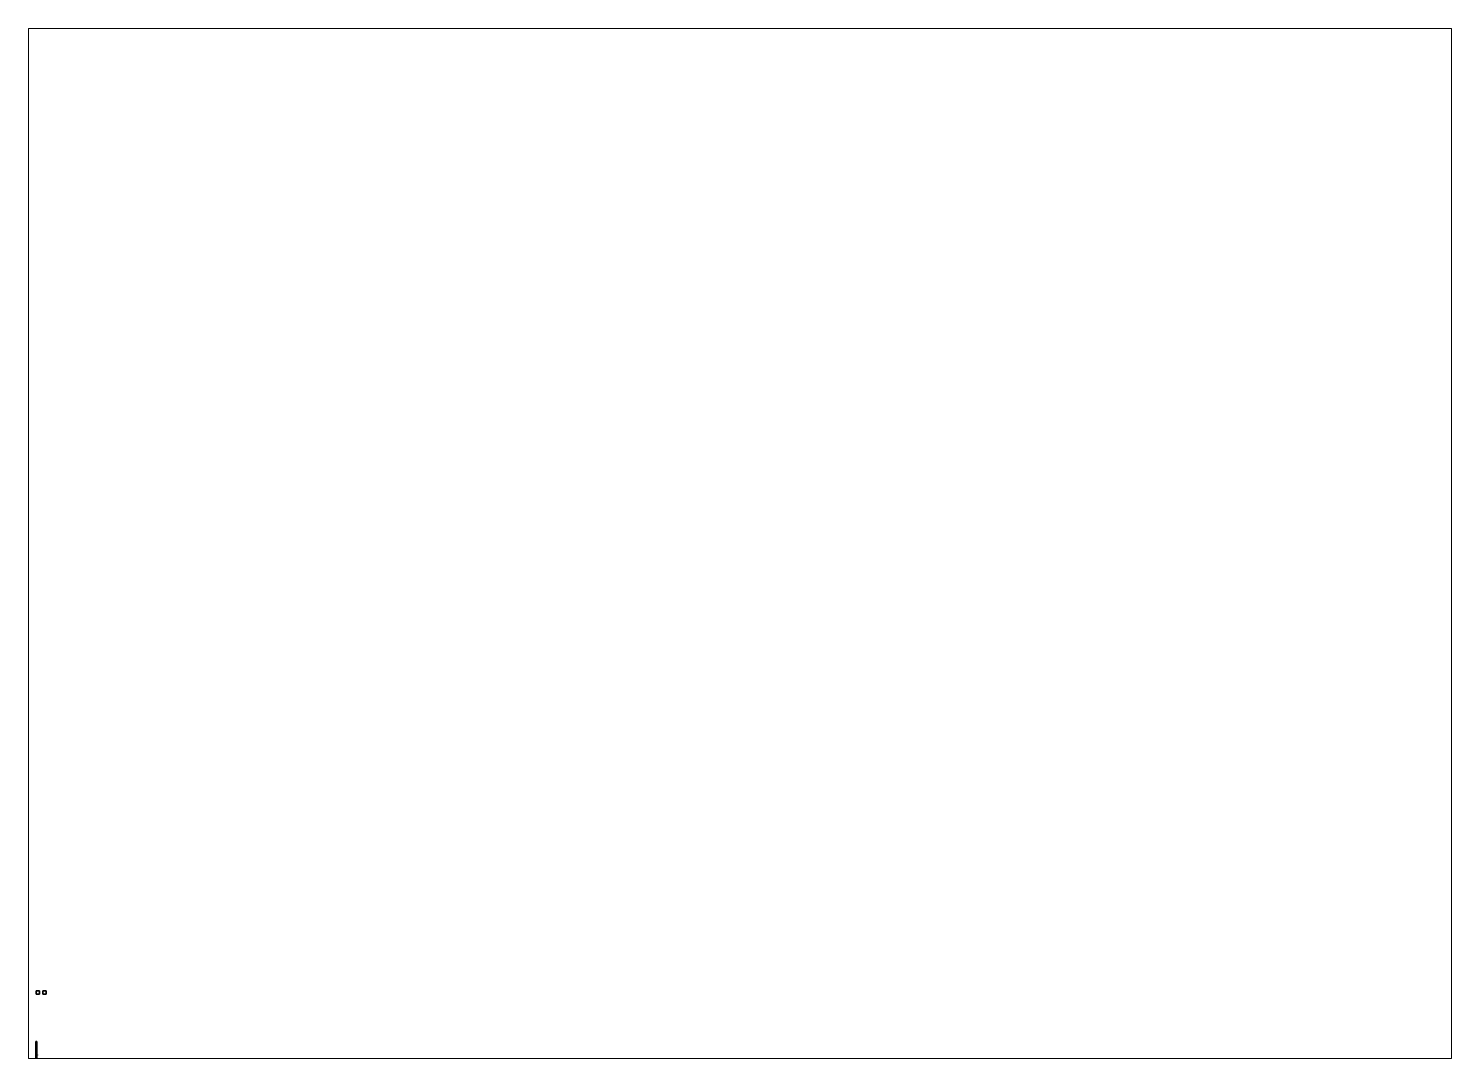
# Paper-space layout 'Layout1' of a CAD drawing. Header units: millimetres. Extents: x 28 to 251, y 20 to 181.
# The model-space entities are those that its viewports show. They can reach past a viewport. Long polylines and large blocks are cut down to what shows.
import ezdxf

# ---------------------------------------------------------------- set-up
doc = ezdxf.new("R2010")
doc.units = ezdxf.units.MM

msp = doc.modelspace()

# ---------------------------------------------------------------- linework, layer by layer
for points in [[(1, 14.99, 1), (1, 14.99), (0, 14.99), (0, 14.99, 1)], [(1, 14.99), (1, 13.99), (0, 13.99), (0, 14.99)], [(0, 14.99), (0, 13.99), (0, 13.99, 1), (0, 14.99, 1)], [(0, 14.99, 1), (0, 13.99, 1), (1, 13.99, 1), (1, 14.99, 1)], [(0, 13.99, 1), (0, 13.99), (1, 13.99), (1, 13.99, 1)], [(1, 13.99, 1), (1, 13.99), (1, 14.99), (1, 14.99, 1)], [(3, 14.99), (3, 13.99), (2, 13.99), (2, 14.99)], [(2, 14.99), (2, 13.99), (3, 13.99), (3, 14.99)], [(-0.15, -0.2, 1.13), (-0.15, -0.39, 0.51), (-0.15, -0.39, 1.26), (-0.15, -0.2, 1.26)], [(0.15, -0.2, 1.26), (0.15, -0.2, 1.13), (-0.15, -0.2, 1.13), (-0.15, -0.2, 1.26)], [(0.15, -0.2, 1.13), (0.15, -0.39, 0.51), (-0.15, -0.39, 0.51), (-0.15, -0.2, 1.13)], [(-0.15, -0.2, 1.26), (0, -0.39, 1.39), (0, -0.39, 1.39), (0.15, -0.2, 1.26)], [(-0.15, -0.2, 1.26), (-0.15, -0.39, 1.26), (0, -0.54, 1.39), (0, -0.39, 1.39)], [(-0.15, -0.39, 0.51), (-0.15, -0.42, 0.33), (-0.15, -0.42, 1.26), (-0.15, -0.39, 1.26)], [(0.15, -0.39, 0.51), (0.15, -0.42, 0.33), (-0.15, -0.42, 0.33), (-0.15, -0.39, 0.51)], [(-0.15, -0.39, 1.26), (-0.15, -0.42, 1.26), (0, -0.54, 1.39)], [(-0.15, -0.42, 0.33), (-0.15, -0.54, 0.37), (-0.15, -0.54, 1.26), (-0.15, -0.42, 1.26)], [(0.15, -0.42, 0.33), (0, -0.49, 0.23), (0, -0.49, 0.23), (-0.15, -0.42, 0.33)], [(-0.15, -0.42, 1.26), (-0.15, -0.54, 1.26), (0, -0.54, 1.39)], [(0, -0.49, 0.23), (0, -0.49, 0.23), (-0.15, -0.54, 0.37), (-0.15, -0.42, 0.33)], [(0, -0.49, 0.23), (0, -2.19, 0.91), (-0.15, -2.19, 0.97), (-0.15, -0.54, 0.37)], [(-0.15, -0.54, 0.37), (-0.15, -2.19, 0.97), (-0.15, -2.19, 1.42), (-0.15, -0.54, 1.26)], [(-0.15, -0.54, 1.26), (-0.15, -2.19, 1.42), (0, -2.19, 1.53), (0, -0.54, 1.39)], [(-0.15, -2.19, 0.97), (-0.15, -2.35, 1.01), (-0.15, -2.35, 1.39), (-0.15, -2.19, 1.42)], [(-0.15, -2.19, 1.42), (-0.15, -2.35, 1.39), (0, -2.35, 1.49), (0, -2.19, 1.53)], [(0, -2.19, 0.91), (0, -2.35, 0.96), (-0.15, -2.35, 1.01), (-0.15, -2.19, 0.97)], [(-0.15, -2.35, 1.01), (-0.15, -2.57, 1.08), (-0.15, -2.57, 1.39), (-0.15, -2.35, 1.39)], [(-0.15, -2.35, 1.39), (-0.15, -2.57, 1.39), (0, -2.52, 1.49), (0, -2.35, 1.49)], [(0, -2.35, 0.96), (0, -2.57, 1.04), (-0.15, -2.57, 1.08), (-0.15, -2.35, 1.01)], [(-0.15, -2.57, 1.39), (-0.15, -3.14, 1.59), (0, -3.14, 1.73), (0, -2.52, 1.49)], [(-0.15, -2.57, 1.08), (-0.15, -3.14, 1.3), (-0.15, -3.14, 1.59), (-0.15, -2.57, 1.39)], [(0, -2.57, 1.04), (0, -3.14, 1.24), (-0.15, -3.14, 1.3), (-0.15, -2.57, 1.08)], [(-0.15, -3.14, 1.3), (-0.15, -3.39, 1.3), (-0.15, -3.58, 1.78), (-0.15, -3.14, 1.59)], [(0, -3.14, 1.73), (-0.15, -3.58, 1.78), (0.15, -3.58, 1.78), (0, -3.14, 1.73)], [(0, -3.14, 1.24), (0.15, -3.39, 1.3), (-0.15, -3.39, 1.3), (0, -3.14, 1.24)], [(-0.15, -3.14, 1.59), (-0.15, -3.58, 1.78), (0, -3.14, 1.73), (-0.15, -3.14, 1.59)], [(0, -3.14, 1.24), (0, -3.14, 1.24), (-0.15, -3.39, 1.3), (-0.15, -3.14, 1.3)], [(-0.15, -3.39, 1.3), (-0.15, -3.98, 1.34), (-0.15, -4.02, 1.81), (-0.15, -3.58, 1.78)], [(0.15, -3.39, 1.3), (0.15, -3.98, 1.34), (-0.15, -3.98, 1.34), (-0.15, -3.39, 1.3)], [(-0.15, -3.58, 1.78), (-0.15, -4.02, 1.81), (0.15, -4.02, 1.81), (0.15, -3.58, 1.78)], [(-0.15, -3.98, 1.34), (-0.15, -5.16, 1.4), (-0.15, -5.16, 1.81), (-0.15, -4.02, 1.81)], [(0.15, -3.98, 1.34), (0.15, -5.16, 1.4), (-0.15, -5.16, 1.4), (-0.15, -3.98, 1.34)], [(-0.15, -4.02, 1.81), (-0.15, -5.16, 1.81), (0.15, -5.16, 1.81), (0.15, -4.02, 1.81)], [(-0.1, -3.71, 1.95), (-0.14, -3.71, 1.85), (-0.14, -6.24, 1.85), (-0.1, -6.24, 1.95)], [(-0.14, -3.71, 1.85), (-0.1, -3.71, 1.75), (-0.1, -6.24, 1.75), (-0.14, -6.24, 1.85)], [(0.1, -3.71, 1.95), (-0.14, -3.71, 1.85), (-0.1, -3.71, 1.95), (0, -3.71, 1.99)], [(0.14, -3.71, 1.85), (-0.1, -3.71, 1.75), (-0.14, -3.71, 1.85), (0.1, -3.71, 1.95)], [(0, -3.71, 1.99), (-0.1, -3.71, 1.95), (-0.1, -6.24, 1.95), (0, -6.24, 1.99)], [(0.1, -3.71, 1.75), (0.1, -3.71, 1.75), (-0.1, -3.71, 1.75), (0.14, -3.71, 1.85)], [(-0.06, -3.22, 1.9), (-0.09, -3.22, 1.84), (-0.09, -3.71, 1.84), (-0.06, -3.71, 1.9)], [(-0.09, -3.22, 1.84), (-0.06, -3.22, 1.78), (-0.06, -3.71, 1.78), (-0.09, -3.71, 1.84)], [(0.06, -3.22, 1.9), (-0.09, -3.22, 1.84), (-0.06, -3.22, 1.9), (0, -3.22, 1.93)], [(0.09, -3.22, 1.84), (-0.06, -3.22, 1.78), (-0.09, -3.22, 1.84), (0.06, -3.22, 1.9)], [(0, -3.22, 1.93), (-0.06, -3.22, 1.9), (-0.06, -3.71, 1.9), (0, -3.71, 1.93)], [(-0.06, -3.22, 1.78), (0, -3.22, 1.75), (0, -3.71, 1.75), (-0.06, -3.71, 1.78)], [(0.06, -3.22, 1.78), (0, -3.22, 1.75), (-0.06, -3.22, 1.78), (0.09, -3.22, 1.84)], [(-0.05, -3.68, 1.2), (-0.05, -3.73, 1.31), (0.05, -3.73, 1.31), (0.05, -3.68, 1.2)], [(-0.05, -3.76, 1.04), (-0.05, -3.68, 1.2), (0.05, -3.68, 1.2), (0.05, -3.76, 1.04)], [(0.05, -3.71, 1.2), (0.05, -3.78, 1.32), (-0.05, -3.78, 1.32), (-0.05, -3.71, 1.2)], [(0.05, -3.79, 1.05), (0.05, -3.71, 1.2), (-0.05, -3.71, 1.2), (-0.05, -3.79, 1.05)], [(0, -0.54, 1.39), (0.15, -0.39, 1.26), (0.15, -0.2, 1.26), (0, -0.39, 1.39)], [(0, -0.54, 1.39), (0.15, -0.42, 1.26), (0.15, -0.39, 1.26), (0, -0.54, 1.39)], [(0, -0.54, 1.39), (0.15, -0.54, 1.26), (0.15, -0.42, 1.26), (0, -0.54, 1.39)], [(0.15, -0.54, 0.37), (0, -0.49, 0.23), (0, -0.49, 0.23), (0.15, -0.42, 0.33)], [(0.15, -0.54, 0.37), (0.15, -2.19, 0.97), (0, -2.19, 0.91), (0, -0.49, 0.23)], [(0, -2.19, 1.53), (0.15, -2.19, 1.42), (0.15, -0.54, 1.26), (0, -0.54, 1.39)], [(0.15, -2.19, 0.97), (0.15, -2.35, 1.01), (0, -2.35, 0.96), (0, -2.19, 0.91)], [(0, -2.35, 1.49), (0.15, -2.35, 1.39), (0.15, -2.19, 1.42), (0, -2.19, 1.53)], [(0.15, -2.35, 1.01), (0.15, -2.57, 1.08), (0, -2.57, 1.04), (0, -2.35, 0.96)], [(0, -2.52, 1.49), (0.15, -2.57, 1.39), (0.15, -2.35, 1.39), (0, -2.35, 1.49)], [(0, -3.14, 1.73), (0.15, -3.14, 1.59), (0.15, -2.57, 1.39), (0, -2.52, 1.49)], [(0.15, -2.57, 1.08), (0.15, -3.14, 1.3), (0, -3.14, 1.24), (0, -2.57, 1.04)], [(0, -3.14, 1.73), (0.15, -3.58, 1.78), (0.15, -3.14, 1.59), (0, -3.14, 1.73)], [(0.15, -3.39, 1.3), (0, -3.14, 1.24), (0, -3.14, 1.24), (0.15, -3.14, 1.3)], [(0.06, -3.22, 1.9), (0, -3.22, 1.93), (0, -3.71, 1.93), (0.06, -3.71, 1.9)], [(0, -3.22, 1.75), (0.06, -3.22, 1.78), (0.06, -3.71, 1.78), (0, -3.71, 1.75)], [(0.1, -3.71, 1.95), (0, -3.71, 1.99), (0, -6.24, 1.99), (0.1, -6.24, 1.95)], [(0.09, -3.22, 1.84), (0.06, -3.22, 1.9), (0.06, -3.71, 1.9), (0.09, -3.71, 1.84)], [(0.06, -3.22, 1.78), (0.09, -3.22, 1.84), (0.09, -3.71, 1.84), (0.06, -3.71, 1.78)], [(0.14, -3.71, 1.85), (0.1, -3.71, 1.95), (0.1, -6.24, 1.95), (0.14, -6.24, 1.85)], [(0.1, -3.71, 1.75), (0.14, -3.71, 1.85), (0.14, -6.24, 1.85), (0.1, -6.24, 1.75)], [(0.3, -4.18, 1.9), (0.3, -4.13, 1.85), (0.14, -4.13, 1.85), (0.11, -4.18, 1.9)], [(0.3, -4.13, 1.85), (0.3, -4.18, 1.8), (0.11, -4.18, 1.8), (0.14, -4.13, 1.85)], [(0.3, -4.23, 1.85), (0.3, -4.18, 1.9), (0.11, -4.18, 1.9), (0.14, -4.23, 1.85)], [(0.3, -4.18, 1.8), (0.3, -4.23, 1.85), (0.14, -4.23, 1.85), (0.11, -4.18, 1.8)], [(0.15, -0.39, 1.26), (0.15, -0.39, 0.51), (0.15, -0.2, 1.13), (0.15, -0.2, 1.26)], [(0.15, -0.42, 1.26), (0.15, -0.42, 0.33), (0.15, -0.39, 0.51), (0.15, -0.39, 1.26)], [(0.15, -0.54, 1.26), (0.15, -0.54, 0.37), (0.15, -0.42, 0.33), (0.15, -0.42, 1.26)], [(0.15, -2.19, 1.42), (0.15, -2.19, 0.97), (0.15, -0.54, 0.37), (0.15, -0.54, 1.26)], [(0.15, -2.35, 1.39), (0.15, -2.35, 1.01), (0.15, -2.19, 0.97), (0.15, -2.19, 1.42)], [(0.15, -2.57, 1.39), (0.15, -2.57, 1.08), (0.15, -2.35, 1.01), (0.15, -2.35, 1.39)], [(0.15, -3.14, 1.59), (0.15, -3.14, 1.3), (0.15, -2.57, 1.08), (0.15, -2.57, 1.39)], [(0.15, -3.58, 1.78), (0.15, -3.39, 1.3), (0.15, -3.14, 1.3), (0.15, -3.14, 1.59)], [(0.15, -4.02, 1.81), (0.15, -3.98, 1.34), (0.15, -3.39, 1.3), (0.15, -3.58, 1.78)], [(0.15, -5.16, 1.81), (0.15, -5.16, 1.4), (0.15, -3.98, 1.34), (0.15, -4.02, 1.81)], [(0.3, -4.18, 1.8), (0.3, -4.13, 1.85), (0.35, -4.11, 1.85), (0.35, -4.18, 1.78)], [(0.3, -4.13, 1.85), (0.3, -4.18, 1.9), (0.35, -4.18, 1.92), (0.35, -4.11, 1.85)], [(0.3, -4.18, 1.9), (0.3, -4.23, 1.85), (0.35, -4.25, 1.85), (0.35, -4.18, 1.92)], [(0.3, -4.23, 1.85), (0.3, -4.18, 1.8), (0.35, -4.18, 1.78), (0.35, -4.25, 1.85)], [(0.4, -4.18, 1.9), (0.4, -4.13, 1.85), (0.35, -4.11, 1.85), (0.35, -4.18, 1.92)], [(0.4, -4.13, 1.85), (0.4, -4.18, 1.8), (0.35, -4.18, 1.78), (0.35, -4.11, 1.85)], [(0.4, -4.18, 1.8), (0.4, -4.23, 1.85), (0.35, -4.25, 1.85), (0.35, -4.18, 1.78)], [(0.4, -4.23, 1.85), (0.4, -4.18, 1.9), (0.35, -4.18, 1.92), (0.35, -4.25, 1.85)], [(0.4, -4.23, 1.85), (0.4, -4.18, 1.8), (0.4, -4.13, 1.85), (0.4, -4.18, 1.9)], [(-0.15, -5.16, 1.4), (-0.15, -6.24, 1.52), (-0.15, -6.24, 1.84), (-0.15, -5.16, 1.81)], [(-0.15, -5.16, 1.81), (-0.15, -6.24, 1.84), (0.15, -6.24, 1.84), (0.15, -5.16, 1.81)], [(0.15, -5.16, 1.4), (0, -6.24, 1.46), (0, -6.24, 1.46), (-0.15, -5.16, 1.4)], [(0, -6.24, 1.46), (0, -6.24, 1.46), (-0.15, -6.24, 1.52), (-0.15, -5.16, 1.4)], [(-0.15, -6.24, 1.52), (-0.15, -8.38, 1.63), (-0.15, -8.38, 1.84), (-0.15, -6.24, 1.84)], [(-0.14, -6.24, 1.98), (-0.15, -6.24, 1.84), (-0.15, -8.38, 1.84), (-0.14, -8.38, 1.96)], [(0, -6.24, 1.46), (0, -8.38, 1.58), (-0.15, -8.38, 1.63), (-0.15, -6.24, 1.52)], [(-0.15, -6.24, 1.84), (-0.14, -6.24, 1.98), (0.14, -6.24, 1.98), (0.15, -6.24, 1.84)], [(0, -6.24, 2.04), (-0.14, -6.24, 1.98), (-0.14, -8.38, 1.96), (0, -8.38, 2.01)], [(-0.14, -6.24, 1.98), (0, -6.24, 2.04), (0, -6.24, 2.04), (0.14, -6.24, 1.98)], [(-0.09, -5.78, 1.95), (-0.09, -6.24, 1.95), (-0.09, -6.24, 2.11), (-0.09, -5.78, 2.11)], [(0.09, -5.78, 2.11), (0.09, -5.78, 1.95), (-0.09, -5.78, 1.95), (-0.09, -5.78, 2.11)], [(-0.09, -5.78, 2.11), (-0.09, -6.24, 2.11), (0.09, -6.24, 2.11), (0.09, -5.78, 2.11)], [(-0.09, -6.24, 2.11), (-0.09, -6.24, 1.95), (0.09, -6.24, 1.95), (0.09, -6.24, 2.11)], [(0.15, -6.24, 1.52), (0, -6.24, 1.46), (0, -6.24, 1.46), (0.15, -5.16, 1.4)], [(0.14, -6.24, 1.98), (0, -6.24, 2.04), (0, -8.38, 2.01), (0.14, -8.38, 1.96)], [(0.15, -8.38, 1.63), (0, -8.38, 1.58), (0, -6.24, 1.46), (0.15, -6.24, 1.52)], [(0.09, -6.24, 2.11), (0.09, -6.24, 1.95), (0.09, -5.78, 1.95), (0.09, -5.78, 2.11)], [(0.15, -6.24, 1.84), (0.14, -6.24, 1.98), (0.14, -8.38, 1.96), (0.15, -8.38, 1.84)], [(0.15, -6.24, 1.84), (0.15, -6.24, 1.52), (0.15, -5.16, 1.4), (0.15, -5.16, 1.81)], [(0.15, -8.38, 1.84), (0.15, -8.38, 1.63), (0.15, -6.24, 1.52), (0.15, -6.24, 1.84)]]:
    msp.add_3dface(points)
at = {"color": 2}
for points in [[(-0.1, -3.52, 1.28), (-0.1, -3.39, 1.3), (-0.1, -3.41, 1.21), (-0.1, -3.46, 1.21)], [(-0.1, -3.41, 1.21), (-0.1, -3.39, 1.3), (0.1, -3.39, 1.3), (0.1, -3.41, 1.21)], [(-0.1, -3.98, 1.34), (-0.1, -3.39, 1.3), (-0.1, -3.52, 1.28), (-0.1, -3.98, 1.34)], [(-0.1, -3.47, 1.04), (-0.1, -3.41, 1.21), (0.1, -3.41, 1.21), (0.1, -3.47, 1.04)], [(-0.1, -3.46, 1.21), (-0.1, -3.41, 1.21), (-0.1, -3.47, 1.04), (-0.1, -3.51, 1.07)], [(0.1, -3.51, 1.07), (0.1, -3.46, 1.21), (-0.1, -3.46, 1.21), (-0.1, -3.51, 1.07)], [(0.1, -3.46, 1.21), (0.1, -3.52, 1.28), (-0.1, -3.52, 1.28), (-0.1, -3.46, 1.21)], [(-0.1, -3.59, 0.97), (-0.1, -3.47, 1.04), (0.1, -3.47, 1.04), (0.1, -3.59, 0.97)], [(-0.1, -3.51, 1.07), (-0.1, -3.47, 1.04), (-0.1, -3.59, 0.97), (-0.1, -3.62, 1.01)], [(0.1, -3.62, 1.01), (0.1, -3.51, 1.07), (-0.1, -3.51, 1.07), (-0.1, -3.62, 1.01)], [(-0.1, -3.98, 1.34), (-0.1, -3.52, 1.28), (0.1, -3.52, 1.28), (0.1, -3.98, 1.34)], [(-0.1, -3.62, 1.01), (-0.1, -3.59, 0.97), (-0.1, -4.23, 1.02), (-0.1, -3.98, 1.04)], [(-0.1, -4.23, 1.02), (-0.1, -3.59, 0.97), (0.1, -3.59, 0.97), (0.1, -4.23, 1.02)], [(0.1, -3.98, 1.04), (0.1, -3.62, 1.01), (-0.1, -3.62, 1.01), (-0.1, -3.98, 1.04)], [(-0.1, -4.06, 1.19), (-0.1, -5.12, 1.25), (-0.1, -5.16, 1.4), (-0.1, -3.98, 1.34)], [(0.1, -3.98, 1.34), (0.1, -4.06, 1.19), (-0.1, -4.06, 1.19), (-0.1, -3.98, 1.34)], [(-0.1, -3.98, 1.04), (-0.1, -4.23, 1.02), (-0.1, -4.93, 1.16), (-0.1, -4.06, 1.12)], [(0.1, -4.06, 1.12), (0.1, -3.98, 1.04), (-0.1, -3.98, 1.04), (-0.1, -4.06, 1.12)], [(-0.1, -4.06, 1.12), (-0.1, -4.93, 1.16), (-0.1, -5.12, 1.25), (-0.1, -4.06, 1.19)], [(0.1, -4.06, 1.19), (0.1, -4.06, 1.12), (-0.1, -4.06, 1.12), (-0.1, -4.06, 1.19)], [(-0.1, -4.93, 1.16), (-0.1, -4.23, 1.02), (0.1, -4.23, 1.02), (0.1, -4.93, 1.16)], [(0.1, -3.41, 1.21), (0.1, -3.39, 1.3), (0.1, -3.52, 1.28), (0.1, -3.46, 1.21)], [(0.1, -3.52, 1.28), (0.1, -3.39, 1.3), (0.1, -3.98, 1.34)], [(0.1, -3.47, 1.04), (0.1, -3.41, 1.21), (0.1, -3.46, 1.21), (0.1, -3.51, 1.07)], [(0.1, -3.59, 0.97), (0.1, -3.47, 1.04), (0.1, -3.51, 1.07), (0.1, -3.62, 1.01)], [(0.1, -4.23, 1.02), (0.1, -3.59, 0.97), (0.1, -3.62, 1.01), (0.1, -3.98, 1.04)], [(0.1, -5.16, 1.4), (0.1, -5.12, 1.25), (0.1, -4.06, 1.19), (0.1, -3.98, 1.34)], [(0.1, -4.93, 1.16), (0.1, -4.23, 1.02), (0.1, -3.98, 1.04), (0.1, -4.06, 1.12)], [(0.1, -5.12, 1.25), (0.1, -4.93, 1.16), (0.1, -4.06, 1.12), (0.1, -4.06, 1.19)], [(-0.1, -5.12, 1.25), (-0.1, -4.93, 1.16), (0.1, -4.93, 1.16), (0.1, -5.12, 1.25)], [(-0.1, -5.16, 1.4), (-0.1, -5.12, 1.25), (0.1, -5.12, 1.25), (0.1, -5.16, 1.4)]]:
    msp.add_3dface(points, dxfattribs=at)

psp = doc.layouts.get("Layout1")

# ---------------------------------------------------------------- viewports
at = {"layer": '0'}
psp.add_viewport(center=(139.22, 100.81), size=(222.76, 161.29), view_center_point=(210, 148.5), view_height=307.4901, dxfattribs=at)

doc.saveas('drawing.dxf')
